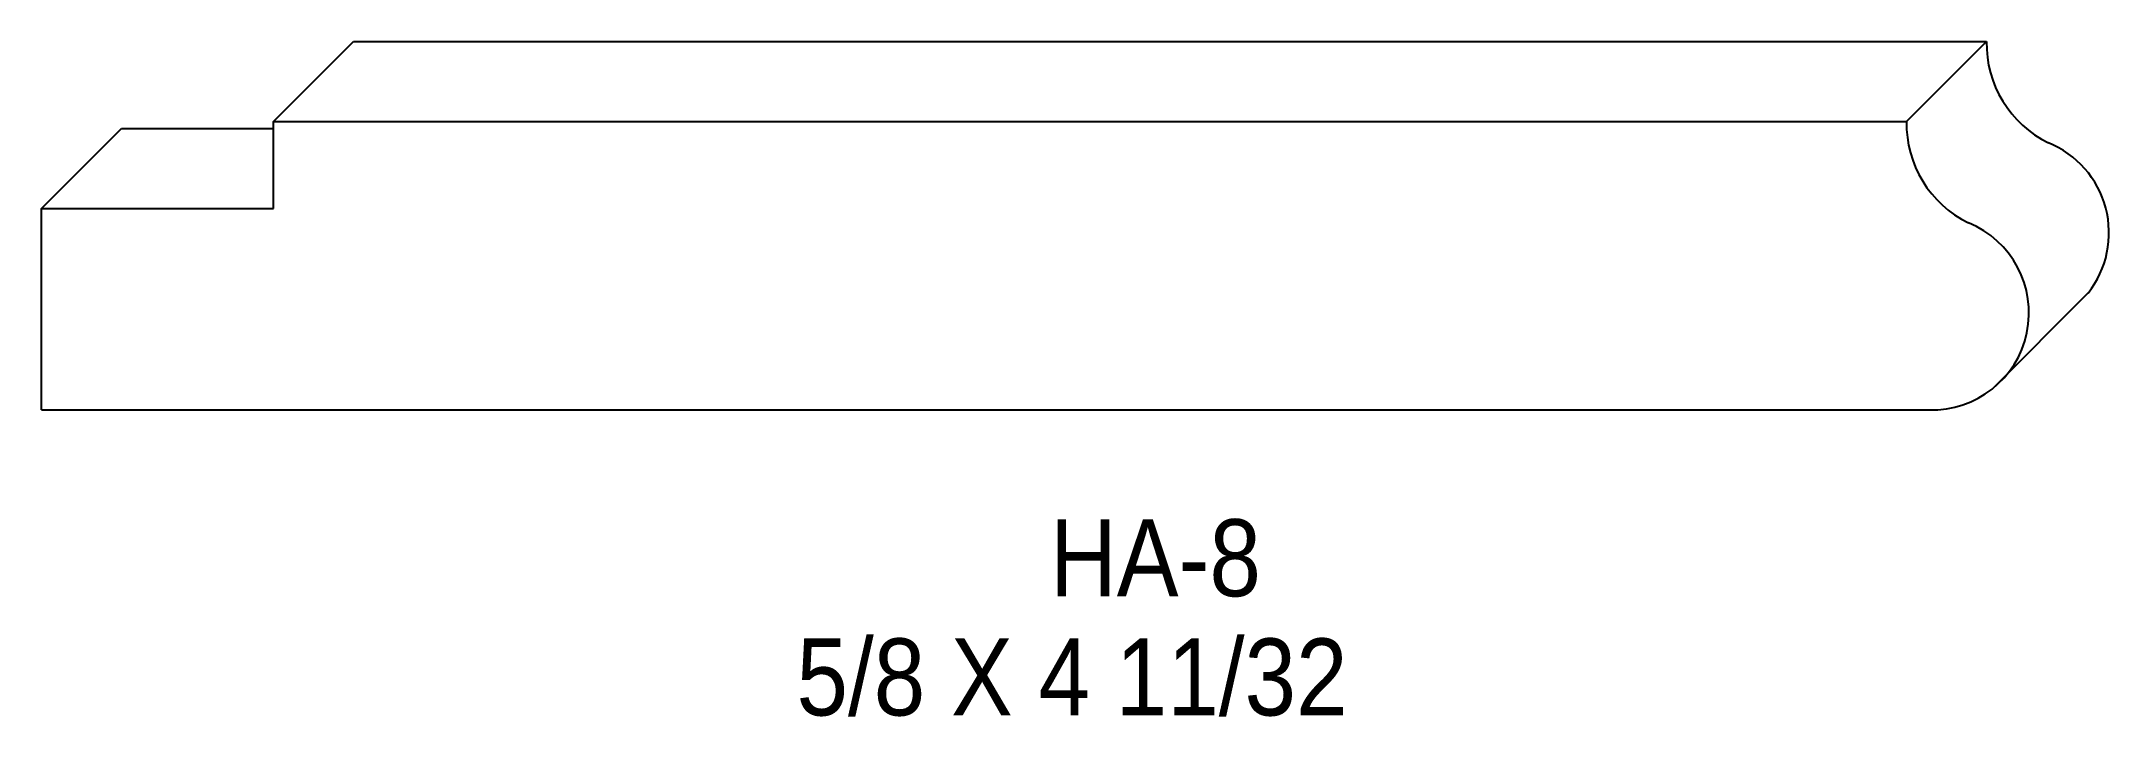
# Model space of a CAD drawing. Extents: x 55.7 to 60.27, y 139.16 to 140.65.
import ezdxf

# ---------------------------------------------------------------- set-up
doc = ezdxf.new("R2010")
doc.units = 0
doc.header["$LTSCALE"] = 5
doc.layers.add('PROFILE', color=7, linetype='CONTINUOUS')
doc.styles.add('TXT', font='TXT', dxfattribs={"height": 3.5})

msp = doc.modelspace()

# ---------------------------------------------------------------- linework, layer by layer
at = {"layer": 'PROFILE', "color": 1, "linetype": 'CONTINUOUS'}
for p, q in [((56.2098, 140.472), (56.3865, 140.6487)), ((56.3865, 140.6487), (56.9968, 140.6487)), ((56.9968, 140.6487), (57.517, 140.6487)), ((57.517, 140.6487), (59.9923, 140.6487)), ((59.8156, 140.472), (59.9923, 140.6487)), ((55.6971, 140.2795), (55.8738, 140.4563)), ((55.8738, 140.4563), (56.2098, 140.4563)), ((56.2098, 140.472), (56.8201, 140.472)), ((56.2098, 140.2795), (56.2098, 140.472)), ((56.8201, 140.472), (57.3403, 140.472)), ((57.3403, 140.472), (59.8156, 140.472)), ((55.6971, 140.2795), (56.2098, 140.2795)), ((55.6971, 139.8351), (55.6971, 140.2795)), ((60.0044, 139.8811), (60.2166, 140.0933)), ((55.6971, 139.8351), (59.8656, 139.8351))]:
    msp.add_line(p, q, dxfattribs=at)
for centre, major_axis, start_param, end_param in [((60.2376, 140.6447), (0, 0.2454), 1.554217, -3.600472), ((60.0609, 140.4679), (0, 0.2454), 1.554217, -3.600472), ((60.0483, 140.2261), (0.2144, 0), -0.668229, 1.185124), ((59.8716, 140.0494), (0.2144, 0), -1.598465, 1.185124)]:
    msp.add_ellipse(centre, major_axis=major_axis, ratio=1, start_param=start_param, end_param=end_param, dxfattribs=at)

# ---------------------------------------------------------------- texts
at = {"layer": 'PROFILE', "color": 1, "linetype": 'CONTINUOUS', "style": 'TXT', "width": 0.9}
for s, height, p in [('HA-8', 0.16996, (57.924, 139.4236)), ('5/8 X 4 11/32', 0.169956, (57.3644, 139.1604))]:
    msp.add_text(s, height=height, dxfattribs=at).set_placement(p)

doc.saveas('drawing.dxf')
